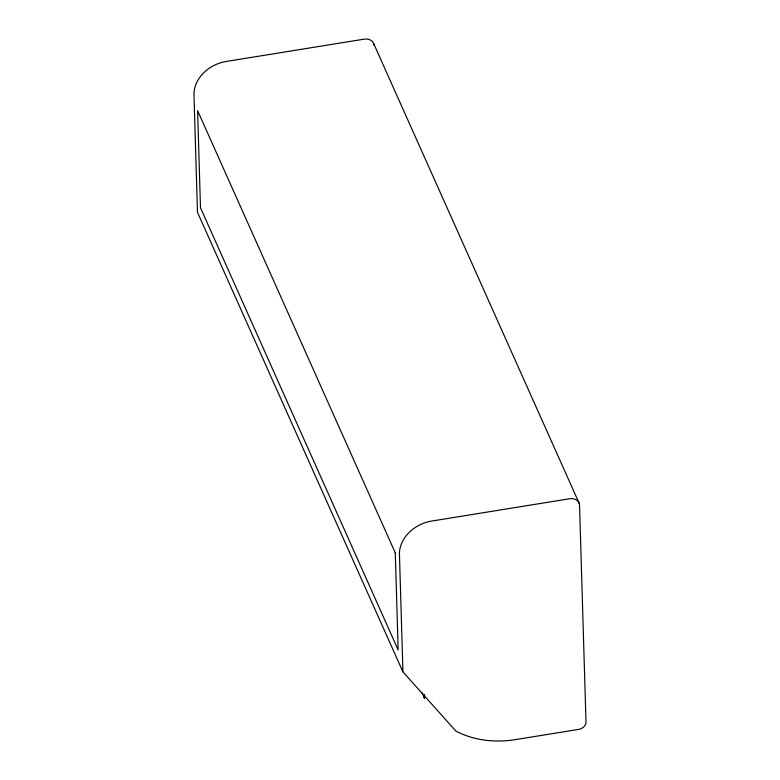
<?xml version="1.0" encoding="UTF-8"?>
<svg xmlns="http://www.w3.org/2000/svg" width="780" height="780" viewBox="0 0 780 780"><rect width="100%" height="100%" fill="white"/><g stroke="black" fill="none" stroke-linecap="round" stroke-linejoin="round"><path stroke-width="1.17" d="M424.837 694.541L423.52 696.53L424.593 698.315L422.107 692.757M402.938 671.873L455.871 731.065A95.813 76.996 -24.1 0 0 515.59 739.596L578.877 729.349A7.663 6.162 -24.1 0 0 586.024 722.992L579.559 505.333A9.886 7.946 -24.1 0 0 569.731 498.732L431.623 521.079A34.037 27.358 -24.1 0 0 399.438 553.946L402.938 671.873L197.476 212.277L193.976 94.341A34.037 27.358 -24.1 0 1 226.171 61.474L364.279 39.136A9.886 7.946 -24.1 0 1 374.098 45.737M373.718 43.68L579.169 503.275M395.284 552.844L197.603 110.643L200.48 207.753L398.161 649.954L395.284 552.844"/></g></svg>
